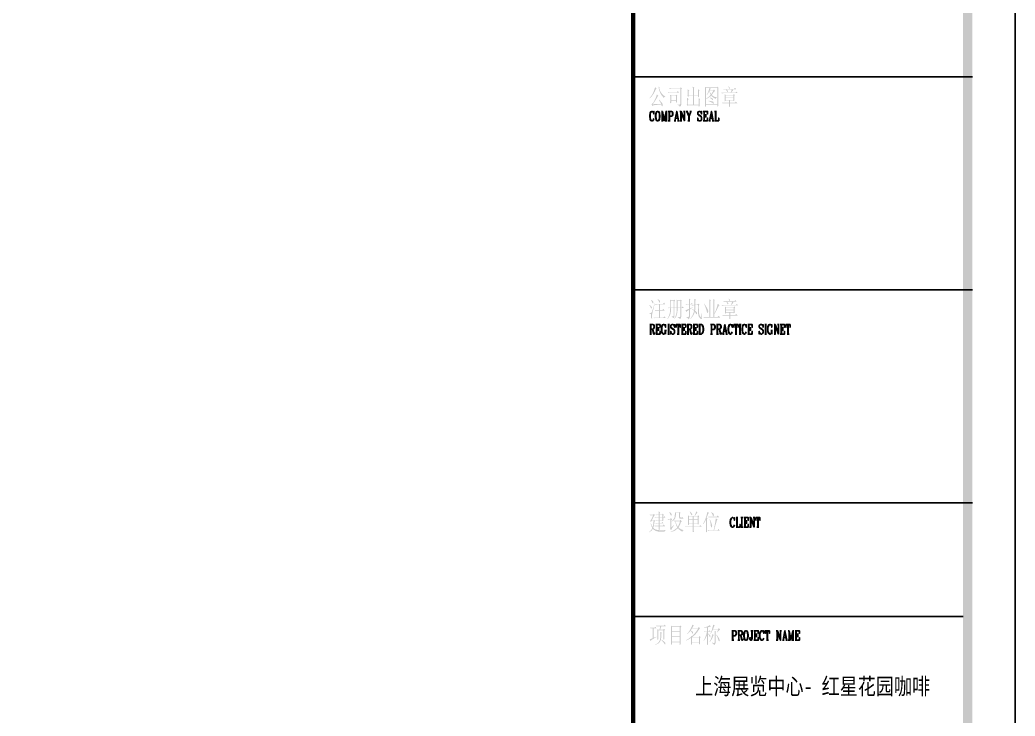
# Paper-space layout 'G2.00 图纸索引' of a CAD drawing. Header units: millimetres. Extents: x 0 to 841, y 0 to 594.
# Drawn here: x 630.7 to 841, y 150 to 297 of the extents above; entities that cross this region are included whole.
import ezdxf

# ---------------------------------------------------------------- set-up
doc = ezdxf.new("R2010")
doc.units = ezdxf.units.MM
for name, color, linetype in [('TB_A1$0$上海中建-图名', 7, 'Continuous'), ('TB_A1$0$上海中建-图框', 24, 'Continuous'), ('TB_A1$0$上海中建-图框填写字体', 2, 'Continuous'), ('TB_A1$0$上海中建-图框字体', 11, 'Continuous')]:
    doc.layers.add(name, color=color, linetype=linetype)
doc.styles.add('TB_A1$0$ZJY-宋体', font='SimSun.ttf', dxfattribs={"width": 0.8})

# ---------------------------------------------------------------- blocks, each defined once
blk = doc.blocks.new('TB_A1$0$上海中建A1图框F版')
at = {"layer": 'TB_A1$0$上海中建-图框字体'}
h = blk.add_hatch(color=256, dxfattribs=at)
h.paths.add_polyline_path([(76566, 28288), (76573, 28246), (76583, 28209), (76595, 28174), (76605, 28153), (76624, 28119), (76645, 28090), (76668, 28064), (76676, 28056), (76699, 28078), (76710, 28079), (76710, 28085), (76682, 28100), (76657, 28120), (76634, 28148), (76627, 28159), (76605, 28193), (76591, 28227), (76581, 28262), (76581, 28263), (76595, 28274)])
h.paths.add_polyline_path([(76494, 28279), (76485, 28248), (76473, 28211), (76461, 28179), (76447, 28149), (76429, 28118), (76407, 28087), (76383, 28056), (76380, 28050), (76383, 28045), (76406, 28067), (76428, 28091), (76448, 28119), (76468, 28150), (76487, 28183), (76503, 28220), (76512, 28241), (76528, 28252)])
h.paths.add_polyline_path([(76532, 28126), (76522, 28093), (76509, 28057), (76495, 28027), (76474, 27986), (76457, 27956), (76450, 27945), (76422, 27921), (76417, 27920), (76433, 27882), (76462, 27897), (76474, 27899), (76496, 27902), (76528, 27905), (76568, 27909), (76619, 27914), (76624, 27914), (76446, 27920), (76465, 27946), (76485, 27975), (76505, 28005), (76524, 28039), (76544, 28075), (76549, 28085), (76565, 28093)])
h.paths.add_polyline_path([(76579, 28016), (76575, 28009), (76595, 27975), (76613, 27942), (76621, 27924), (76446, 27920), (76624, 27914), (76635, 27882), (76653, 27877), (76654, 27880), (76657, 27912), (76650, 27930), (76635, 27952), (76613, 27979), (76583, 28011)])
h = blk.add_hatch(color=256, dxfattribs=at)
h.paths.add_polyline_path([(77037, 28278), (77026, 28262), (76790, 28262), (76802, 28246), (76831, 28252), (77029, 28252), (77062, 28253)])
h.paths.add_polyline_path([(77062, 28253), (77029, 28252), (77029, 27931), (77011, 27912), (76968, 27905), (77001, 27891), (77016, 27866), (77016, 27865), (77041, 27886), (77051, 27920), (77051, 27923), (77051, 28242)])
h.paths.add_polyline_path([(76975, 28197), (76953, 28171), (76763, 28171), (76775, 28157), (76805, 28163), (77003, 28163)])
h.paths.add_polyline_path([(76944, 28122), (76931, 28102), (76838, 28102), (76966, 28097)])
h.paths.add_polyline_path([(76812, 28118), (76813, 28085), (76813, 28041), (76813, 28027), (76813, 27979), (76812, 27945), (76812, 27941), (76834, 27954), (76834, 27990), (76934, 27990), (76834, 27998), (76834, 28093), (76934, 28093), (76966, 28097), (76838, 28102)])
h.paths.add_polyline_path([(76966, 28097), (76934, 28093), (76934, 27998), (76834, 27998), (76934, 27990), (76934, 27952), (76956, 27961), (76955, 28001), (76955, 28008), (76955, 28086)], flags=17)
h.paths.add_polyline_path([(76968, 27914), (76968, 27905), (77011, 27912), (76982, 27913)], flags=17)
h = blk.add_hatch(color=256, dxfattribs=at)
h.paths.add_polyline_path([(77291, 28289), (77292, 28249), (77292, 28223), (77292, 28101), (77314, 28101), (77314, 28252), (77325, 28268)])
h.paths.add_polyline_path([(77401, 28237), (77402, 28196), (77402, 28185), (77402, 28101), (77314, 28101), (77292, 28101), (77204, 28101), (77174, 28097), (77402, 28091), (77402, 28067), (77425, 28079), (77422, 28122), (77422, 28131), (77422, 28203), (77433, 28216)])
h.paths.add_polyline_path([(77182, 28233), (77184, 28193), (77184, 28185), (77184, 28108), (77174, 28097), (77204, 28101), (77204, 28200), (77218, 28211)], flags=17)
h.paths.add_polyline_path([(77174, 28097), (77195, 28076), (77207, 28091), (77292, 28091), (77314, 28091), (77402, 28091)], flags=17)
h.paths.add_polyline_path([(77314, 28091), (77292, 28091), (77292, 27909), (77314, 27909)])
h.paths.add_polyline_path([(77171, 28053), (77171, 28012), (77173, 27991), (77173, 27919), (77162, 27905), (77193, 27909), (77193, 28017), (77204, 28030)])
h.paths.add_polyline_path([(77414, 28049), (77416, 28008), (77416, 27991), (77416, 27909), (77314, 27909), (77292, 27909), (77193, 27909), (77162, 27905), (77416, 27899), (77416, 27868), (77439, 27877), (77438, 27917), (77438, 27945), (77438, 28013), (77449, 28024)])
h.paths.add_polyline_path([(77162, 27905), (77182, 27886), (77193, 27899), (77416, 27899)], flags=17)
h = blk.add_hatch(color=256, dxfattribs=at)
h.paths.add_polyline_path([(77815, 28290), (77802, 28274), (77569, 28274), (77835, 28268)], flags=17)
h.paths.add_polyline_path([(77546, 28290), (77547, 28249), (77547, 28220), (77547, 27939), (77547, 27899), (77546, 27862), (77568, 27873), (77568, 27905), (77807, 27905), (77568, 27914), (77568, 28027), (77568, 28034), (77568, 28264), (77642, 28264), (77645, 28264), (77807, 28264), (77835, 28268), (77569, 28274)])
h.paths.add_polyline_path([(77835, 28268), (77807, 28264), (77807, 27914), (77568, 27914), (77807, 27905), (77807, 27866), (77829, 27882), (77827, 27920), (77827, 27949), (77827, 28257)], flags=17)
h.paths.add_polyline_path([(77645, 28264), (77642, 28264), (77635, 28233), (77624, 28201), (77610, 28167), (77594, 28133), (77584, 28116), (77588, 28112), (77609, 28141), (77628, 28172), (77639, 28194), (77647, 28198), (77645, 28205), (77724, 28205), (77650, 28215), (77661, 28236), (77674, 28246)], flags=16)
h.paths.add_polyline_path([(77738, 28233), (77724, 28215), (77650, 28215), (77724, 28205), (77705, 28170), (77686, 28139), (77682, 28133), (77668, 28123), (77671, 28118), (77682, 28102), (77705, 28076), (77731, 28056), (77760, 28041), (77774, 28035), (77794, 28059), (77800, 28060), (77800, 28067), (77765, 28072), (77735, 28083), (77709, 28101), (77693, 28118), (77717, 28150), (77733, 28174), (77759, 28197), (77763, 28200)], flags=16)
h.paths.add_polyline_path([(77647, 28198), (77639, 28194), (77652, 28159), (77668, 28123), (77682, 28133), (77664, 28159)], flags=0)
h.paths.add_polyline_path([(77671, 28118), (77650, 28096), (77624, 28074), (77597, 28052), (77568, 28034), (77568, 28027), (77598, 28041), (77627, 28059), (77654, 28078), (77679, 28101), (77682, 28102)], flags=16)
h.paths.add_polyline_path([(77656, 28061), (77654, 28054), (77686, 28028), (77705, 28009), (77720, 28013), (77708, 28043), (77683, 28054)], flags=16)
h.paths.add_polyline_path([(77624, 27993), (77624, 27986), (77664, 27969), (77694, 27954), (77715, 27939), (77717, 27938), (77737, 27932), (77738, 27939), (77724, 27969), (77717, 27975), (77695, 27982), (77664, 27987)], flags=16)
h = blk.add_hatch(color=256, dxfattribs=at)
h.paths.add_polyline_path([(78043, 28299), (78040, 28293), (78052, 28267), (78056, 28244), (78066, 28244), (78071, 28273), (78047, 28296)])
h.paths.add_polyline_path([(78181, 28268), (78162, 28244), (78066, 28244), (78056, 28244), (77930, 28244), (77941, 28229), (77971, 28236), (78117, 28236), (78119, 28236), (78207, 28236)])
h.paths.add_polyline_path([(78119, 28236), (78117, 28236), (78092, 28163), (78099, 28163), (78126, 28197), (78145, 28212)])
h.paths.add_polyline_path([(77999, 28233), (77993, 28227), (78011, 28194), (78014, 28183), (78029, 28171), (78032, 28201), (78010, 28225)])
h.paths.add_polyline_path([(78214, 28186), (78195, 28163), (78099, 28163), (78092, 28163), (77893, 28163), (77904, 28148), (77934, 28153), (78240, 28153)])
h.paths.add_polyline_path([(78159, 28134), (78144, 28113), (77988, 28113), (78180, 28108)])
h.paths.add_polyline_path([(77966, 28131), (77966, 28096), (77967, 28054), (77986, 28060), (77986, 28105), (78147, 28105), (78180, 28108), (77988, 28113)])
h.paths.add_polyline_path([(78180, 28108), (78147, 28105), (78147, 28060), (77986, 28060), (77967, 28054), (78147, 28050), (78147, 28012), (77986, 28012), (77966, 28008), (78147, 28002), (78147, 27983), (78167, 27997), (78166, 28028), (78166, 28071), (78166, 28097)])
h.paths.add_polyline_path([(77967, 28054), (77966, 28008), (77986, 28012), (77986, 28050), (78147, 28050)], flags=17)
h.paths.add_polyline_path([(77966, 28008), (77966, 27980), (77986, 27990), (77986, 28002), (78056, 28002), (78075, 28002), (78147, 28002)])
h.paths.add_polyline_path([(78075, 28002), (78056, 28002), (78056, 27950), (78075, 27950)])
h.paths.add_polyline_path([(78202, 27975), (78182, 27950), (78075, 27950), (78056, 27950), (77905, 27950), (77918, 27935), (77948, 27941), (78056, 27941), (78075, 27941), (78229, 27941)])
h.paths.add_polyline_path([(78075, 27941), (78056, 27941), (78056, 27910), (78055, 27861), (78077, 27871), (78075, 27902)])
h = blk.add_hatch(color=256, dxfattribs=at)
h.paths.add_polyline_path([(76548, 23806), (76546, 23797), (76568, 23766), (76579, 23740), (76595, 23726), (76599, 23732), (76599, 23766), (76598, 23769), (76576, 23788)])
h.paths.add_polyline_path([(76410, 23789), (76407, 23784), (76428, 23748), (76437, 23725), (76454, 23712), (76458, 23744), (76443, 23766)])
h.paths.add_polyline_path([(76683, 23729), (76658, 23699), (76491, 23699), (76503, 23685), (76532, 23690), (76577, 23690), (76598, 23690), (76712, 23690)])
h.paths.add_polyline_path([(76482, 23716), (76465, 23653), (76450, 23604), (76437, 23566), (76429, 23541), (76423, 23527), (76423, 23526), (76408, 23509), (76374, 23504), (76404, 23489), (76406, 23487), (76408, 23456), (76406, 23439), (76406, 23401), (76415, 23393), (76433, 23398), (76430, 23435), (76430, 23445), (76433, 23486), (76436, 23502), (76439, 23515), (76444, 23540), (76454, 23575), (76465, 23620), (76480, 23677), (76489, 23714)])
h.paths.add_polyline_path([(76598, 23690), (76577, 23690), (76577, 23571), (76598, 23571)])
h.paths.add_polyline_path([(76375, 23681), (76373, 23675), (76395, 23640), (76406, 23615), (76421, 23597), (76428, 23627), (76418, 23648), (76388, 23673)])
h.paths.add_polyline_path([(76668, 23597), (76647, 23571), (76598, 23571), (76577, 23571), (76489, 23571), (76500, 23556), (76530, 23561), (76577, 23561), (76598, 23561), (76696, 23561)])
h.paths.add_polyline_path([(76598, 23561), (76577, 23561), (76577, 23415), (76598, 23415)])
h.paths.add_polyline_path([(76374, 23511), (76374, 23504), (76408, 23509), (76378, 23511)], flags=17)
h.paths.add_polyline_path([(76690, 23441), (76669, 23415), (76598, 23415), (76577, 23415), (76459, 23415), (76472, 23400), (76500, 23405), (76718, 23405)])
h = blk.add_hatch(color=256, dxfattribs=at)
h.paths.add_polyline_path([(77039, 23792), (77026, 23775), (76972, 23775), (77059, 23769)], flags=17)
h.paths.add_polyline_path([(76897, 23792), (76883, 23775), (76832, 23775), (76915, 23770)])
h.paths.add_polyline_path([(76950, 23792), (76952, 23748), (76952, 23729), (76952, 23625), (76971, 23625), (76971, 23766), (77027, 23766), (77059, 23769), (76972, 23775)])
h.paths.add_polyline_path([(76812, 23791), (76813, 23748), (76813, 23710), (76813, 23699), (76813, 23625), (76832, 23625), (76832, 23766), (76884, 23766), (76915, 23770), (76832, 23775)])
h.paths.add_polyline_path([(76915, 23770), (76884, 23766), (76884, 23625), (76904, 23625), (76904, 23759)], flags=17)
h.paths.add_polyline_path([(77059, 23769), (77027, 23766), (77027, 23625), (77046, 23625), (77046, 23758)], flags=17)
h.paths.add_polyline_path([(77077, 23648), (77059, 23625), (77046, 23625), (77027, 23625), (76971, 23625), (76952, 23625), (76904, 23625), (76884, 23625), (76832, 23625), (76813, 23625), (76761, 23625), (76773, 23609), (76787, 23615), (76813, 23615), (76832, 23615), (76884, 23615), (76971, 23615), (77027, 23615), (77046, 23615), (77103, 23615)])
h.paths.add_polyline_path([(77046, 23615), (77027, 23615), (77027, 23441), (77022, 23426), (76998, 23424), (76972, 23420), (77004, 23402), (77018, 23382), (77041, 23401), (77046, 23427)])
h.paths.add_polyline_path([(76971, 23615), (76884, 23615), (76952, 23615), (76952, 23577), (76949, 23537), (76945, 23500), (76935, 23464), (76921, 23428), (76904, 23395), (76897, 23387), (76900, 23382), (76923, 23409), (76942, 23439), (76954, 23475), (76956, 23482), (76964, 23518), (76968, 23556), (76971, 23597)])
h.paths.add_polyline_path([(76884, 23615), (76884, 23452), (76882, 23439), (76841, 23435), (76868, 23416), (76878, 23398), (76900, 23420), (76904, 23442), (76904, 23615), (76952, 23615)])
h.paths.add_polyline_path([(76832, 23615), (76813, 23615), (76812, 23571), (76808, 23533), (76802, 23497), (76791, 23463), (76777, 23428), (76757, 23393), (76755, 23389), (76758, 23383), (76783, 23416), (76801, 23448), (76814, 23479), (76816, 23483), (76824, 23515), (76830, 23553), (76832, 23597)])
h.paths.add_polyline_path([(76841, 23442), (76841, 23435), (76882, 23439), (76857, 23439)], flags=17)
h.paths.add_polyline_path([(76972, 23427), (76972, 23420), (76998, 23424)], flags=17)
h = blk.add_hatch(color=256, dxfattribs=at)
h.paths.add_polyline_path([(77208, 23815), (77208, 23780), (77210, 23740), (77210, 23701), (77230, 23701), (77230, 23784), (77244, 23795)])
h.paths.add_polyline_path([(77323, 23811), (77325, 23785), (77326, 23747), (77326, 23695), (77326, 23685), (77348, 23686), (77348, 23777), (77360, 23791)])
h.paths.add_polyline_path([(77270, 23722), (77253, 23701), (77230, 23701), (77210, 23701), (77137, 23701), (77148, 23686), (77166, 23692), (77210, 23692), (77230, 23692), (77291, 23692)])
h.paths.add_polyline_path([(77410, 23708), (77396, 23692), (77348, 23686), (77326, 23685), (77398, 23682), (77398, 23631), (77398, 23588), (77399, 23550), (77400, 23519), (77402, 23511), (77407, 23468), (77419, 23434), (77425, 23424), (77447, 23395), (77457, 23422), (77440, 23445), (77428, 23479), (77422, 23523), (77422, 23534), (77419, 23579), (77418, 23620), (77418, 23656), (77419, 23673), (77432, 23685)])
h.paths.add_polyline_path([(77230, 23692), (77210, 23692), (77210, 23597), (77230, 23604)])
h.paths.add_polyline_path([(77326, 23685), (77264, 23677), (77326, 23675), (77325, 23627), (77322, 23590), (77321, 23572), (77307, 23564), (77318, 23555), (77307, 23515), (77293, 23479), (77277, 23446), (77258, 23417), (77236, 23391), (77227, 23383), (77230, 23378), (77256, 23400), (77278, 23426), (77299, 23454), (77315, 23487), (77329, 23523), (77334, 23537), (77363, 23540), (77339, 23561), (77344, 23597), (77347, 23637), (77348, 23677), (77398, 23682)])
h.paths.add_polyline_path([(77264, 23677), (77282, 23660), (77292, 23671), (77326, 23675)], flags=17)
h.paths.add_polyline_path([(77285, 23630), (77230, 23604), (77210, 23597), (77167, 23579), (77210, 23575), (77210, 23442), (77199, 23422), (77184, 23404), (77193, 23378), (77193, 23374), (77218, 23397), (77229, 23428), (77230, 23441), (77230, 23586), (77286, 23623)])
h.paths.add_polyline_path([(77282, 23593), (77281, 23586), (77307, 23564), (77321, 23572), (77292, 23589)], flags=17)
h.paths.add_polyline_path([(77167, 23579), (77142, 23571), (77137, 23571), (77155, 23530), (77168, 23548), (77204, 23571), (77210, 23575)])
h.paths.add_polyline_path([(77363, 23540), (77334, 23537), (77354, 23508), (77360, 23493), (77378, 23483), (77380, 23518)], flags=17)
h.paths.add_polyline_path([(77478, 23502), (77457, 23422), (77447, 23395), (77467, 23382), (77484, 23386), (77483, 23390), (77476, 23426), (77477, 23446), (77483, 23487), (77484, 23500)])
h.paths.add_polyline_path([(77152, 23430), (77151, 23422), (77184, 23404), (77199, 23422), (77173, 23424)])
h = blk.add_hatch(color=256, dxfattribs=at)
h.paths.add_polyline_path([(77721, 23803), (77723, 23759), (77723, 23733), (77723, 23424), (77743, 23424), (77743, 23486), (77743, 23500), (77743, 23769), (77758, 23785)])
h.paths.add_polyline_path([(77639, 23802), (77640, 23760), (77640, 23734), (77640, 23424), (77661, 23424), (77661, 23769), (77675, 23781)])
h.paths.add_polyline_path([(77817, 23706), (77810, 23670), (77801, 23636), (77789, 23600), (77775, 23563), (77757, 23527), (77743, 23500), (77743, 23486), (77760, 23508), (77776, 23535), (77794, 23567), (77812, 23604), (77831, 23645), (77841, 23664), (77856, 23673)])
h.paths.add_polyline_path([(77537, 23706), (77532, 23701), (77551, 23653), (77566, 23612), (77577, 23578), (77585, 23549), (77587, 23540), (77598, 23505), (77607, 23511), (77617, 23546), (77616, 23561), (77609, 23579), (77595, 23607), (77576, 23642), (77550, 23686)])
h.paths.add_polyline_path([(77838, 23453), (77815, 23424), (77743, 23424), (77723, 23424), (77661, 23424), (77640, 23424), (77516, 23424), (77528, 23409), (77557, 23415), (77869, 23415)])
h = blk.add_hatch(color=256, dxfattribs=at)
h.paths.add_polyline_path([(78049, 23815), (78046, 23808), (78059, 23784), (78063, 23760), (78074, 23760), (78078, 23789), (78053, 23813)])
h.paths.add_polyline_path([(78188, 23785), (78169, 23760), (78074, 23760), (78063, 23760), (77937, 23760), (77949, 23745), (77978, 23751), (78125, 23751), (78127, 23751), (78215, 23751)])
h.paths.add_polyline_path([(78127, 23751), (78125, 23751), (78099, 23679), (78107, 23679), (78133, 23714), (78152, 23729)])
h.paths.add_polyline_path([(78005, 23749), (78001, 23744), (78019, 23711), (78022, 23699), (78037, 23688), (78040, 23718), (78018, 23740)])
h.paths.add_polyline_path([(78221, 23703), (78201, 23679), (78107, 23679), (78099, 23679), (77900, 23679), (77912, 23664), (77941, 23670), (78248, 23670)])
h.paths.add_polyline_path([(78166, 23651), (78151, 23630), (77994, 23630), (78186, 23625)])
h.paths.add_polyline_path([(77972, 23648), (77974, 23612), (77974, 23571), (77993, 23577), (77993, 23622), (78153, 23622), (78186, 23625), (77994, 23630)])
h.paths.add_polyline_path([(78186, 23625), (78153, 23622), (78153, 23577), (77993, 23577), (77974, 23571), (78153, 23567), (78153, 23529), (77993, 23529), (77974, 23524), (78153, 23519), (78153, 23500), (78175, 23513), (78174, 23545), (78174, 23588), (78173, 23614)])
h.paths.add_polyline_path([(77974, 23571), (77974, 23524), (77993, 23529), (77993, 23567), (78153, 23567)])
h.paths.add_polyline_path([(77974, 23524), (77972, 23497), (77993, 23505), (77993, 23519), (78063, 23519), (78082, 23519), (78153, 23519)])
h.paths.add_polyline_path([(78082, 23519), (78063, 23519), (78063, 23467), (78082, 23467)])
h.paths.add_polyline_path([(78208, 23491), (78189, 23467), (78082, 23467), (78063, 23467), (77913, 23467), (77924, 23452), (77955, 23457), (78063, 23457), (78082, 23457), (78236, 23457)])
h.paths.add_polyline_path([(78082, 23457), (78063, 23457), (78063, 23427), (78062, 23378), (78083, 23387), (78083, 23419)])
h = blk.add_hatch(color=256, dxfattribs=at)
h.paths.add_polyline_path([(76572, 19321), (76572, 19284), (76573, 19254), (76592, 19254), (76592, 19287), (76603, 19300)])
h.paths.add_polyline_path([(76657, 19272), (76646, 19254), (76592, 19254), (76573, 19254), (76503, 19254), (76514, 19239), (76532, 19244), (76573, 19244), (76592, 19244), (76648, 19244), (76680, 19245)])
h.paths.add_polyline_path([(76470, 19270), (76456, 19250), (76378, 19250), (76389, 19235), (76407, 19240), (76455, 19240), (76491, 19240)])
h.paths.add_polyline_path([(76680, 19245), (76648, 19244), (76648, 19197), (76668, 19197), (76668, 19233)])
h.paths.add_polyline_path([(76592, 19244), (76573, 19244), (76573, 19197), (76592, 19197)])
h.paths.add_polyline_path([(76491, 19240), (76455, 19240), (76440, 19206), (76423, 19171), (76407, 19137), (76404, 19130), (76386, 19122), (76421, 19125), (76439, 19160), (76455, 19193), (76472, 19226), (76474, 19232)])
h.paths.add_polyline_path([(76690, 19218), (76673, 19197), (76668, 19197), (76648, 19197), (76592, 19197), (76573, 19197), (76478, 19197), (76491, 19182), (76509, 19188), (76573, 19188), (76668, 19188), (76714, 19188)])
h.paths.add_polyline_path([(76668, 19188), (76573, 19188), (76648, 19188), (76648, 19140), (76592, 19140), (76573, 19140), (76499, 19140), (76648, 19130), (76648, 19112), (76669, 19125), (76668, 19159)])
h.paths.add_polyline_path([(76573, 19188), (76573, 19140), (76592, 19140), (76592, 19188), (76648, 19188)], flags=17)
h.paths.add_polyline_path([(76473, 19141), (76461, 19125), (76421, 19125), (76386, 19122), (76407, 19096), (76419, 19115), (76462, 19115), (76495, 19115)])
h.paths.add_polyline_path([(76499, 19140), (76511, 19125), (76529, 19130), (76573, 19130), (76592, 19130), (76648, 19130)], flags=17)
h.paths.add_polyline_path([(76592, 19130), (76573, 19130), (76573, 19077), (76592, 19077)])
h.paths.add_polyline_path([(76495, 19115), (76462, 19115), (76458, 19071), (76452, 19031), (76444, 18997), (76441, 18989), (76455, 18972), (76465, 19005), (76473, 19042), (76480, 19085), (76481, 19103)])
h.paths.add_polyline_path([(76650, 19099), (76635, 19077), (76592, 19077), (76573, 19077), (76499, 19077), (76511, 19062), (76529, 19067), (76573, 19067), (76592, 19067), (76672, 19067)])
h.paths.add_polyline_path([(76592, 19067), (76573, 19067), (76573, 19018), (76592, 19018)])
h.paths.add_polyline_path([(76406, 19067), (76400, 19064), (76411, 19026), (76425, 18990), (76436, 18968), (76417, 18935), (76395, 18908), (76371, 18885), (76375, 18879), (76407, 18905), (76432, 18930), (76445, 18952), (76477, 18953), (76455, 18972), (76441, 18989), (76425, 19020), (76410, 19058)])
h.paths.add_polyline_path([(76679, 19044), (76662, 19018), (76592, 19018), (76573, 19018), (76477, 19018), (76491, 19003), (76513, 19008), (76573, 19008), (76592, 19008), (76703, 19008)])
h.paths.add_polyline_path([(76592, 19008), (76573, 19008), (76572, 18970), (76572, 18930), (76595, 18941), (76592, 18982)])
h.paths.add_polyline_path([(76477, 18953), (76445, 18952), (76470, 18931), (76500, 18913), (76509, 18909), (76536, 18900), (76568, 18893), (76598, 18890), (76632, 18890), (76664, 18890), (76691, 18890), (76706, 18913), (76718, 18919), (76614, 18922), (76589, 18922), (76587, 18922), (76554, 18926), (76524, 18933), (76509, 18937)])
h.paths.add_polyline_path([(76718, 18926), (76679, 18923), (76644, 18922), (76614, 18922), (76718, 18919)], flags=17)
h = blk.add_hatch(color=256, dxfattribs=at)
h.paths.add_polyline_path([(77009, 19311), (76997, 19292), (76932, 19292), (77034, 19287)])
h.paths.add_polyline_path([(76798, 19307), (76794, 19302), (76813, 19266), (76820, 19245), (76834, 19228), (76846, 19245), (76838, 19276), (76814, 19298)])
h.paths.add_polyline_path([(76912, 19307), (76912, 19267), (76912, 19255), (76909, 19218), (76904, 19196), (76893, 19170), (76871, 19141), (76845, 19114), (76847, 19108), (76880, 19130), (76905, 19155), (76919, 19177), (76928, 19208), (76934, 19248), (76934, 19284), (77000, 19284), (77034, 19287), (76932, 19292)])
h.paths.add_polyline_path([(77034, 19287), (77000, 19284), (77000, 19193), (77012, 19166), (77024, 19165), (77049, 19165), (77085, 19167), (77089, 19171), (77039, 19188), (77022, 19206), (77022, 19276)])
h.paths.add_polyline_path([(77067, 19193), (77039, 19188), (77089, 19171), (77086, 19191)], flags=17)
h.paths.add_polyline_path([(76828, 19180), (76814, 19159), (76755, 19159), (76768, 19144), (76797, 19149), (76816, 19149), (76854, 19151)])
h.paths.add_polyline_path([(76854, 19151), (76816, 19149), (76816, 18977), (76812, 18951), (76831, 18924), (76849, 18956), (76860, 18974), (76838, 18977), (76838, 19136)])
h.paths.add_polyline_path([(77034, 19141), (77016, 19122), (76886, 19122), (77020, 19112), (77011, 19077), (76997, 19041), (76980, 19007), (76974, 18997), (76963, 18982), (76943, 18961), (76921, 18942), (76893, 18923), (76861, 18905), (76825, 18889), (76828, 18883), (76860, 18892), (76890, 18904), (76919, 18919), (76946, 18938), (76971, 18960), (76976, 18966), (76987, 18982), (77007, 19011), (77022, 19044), (77037, 19081), (77041, 19097), (77059, 19107)])
h.paths.add_polyline_path([(76886, 19122), (76898, 19107), (76919, 19112), (76928, 19112), (77020, 19112)], flags=17)
h.paths.add_polyline_path([(76928, 19112), (76919, 19112), (76927, 19073), (76938, 19036), (76952, 19001), (76963, 18982), (76974, 18997), (76959, 19020), (76945, 19053), (76931, 19097)], flags=17)
h.paths.add_polyline_path([(76894, 19040), (76838, 18977), (76860, 18974), (76878, 19004), (76898, 19034)], flags=17)
h.paths.add_polyline_path([(76987, 18982), (76976, 18966), (77000, 18940), (77026, 18918), (77055, 18900), (77067, 18894), (77085, 18916), (77097, 18920), (77097, 18926), (77066, 18933), (77035, 18945), (77008, 18963)])
h = blk.add_hatch(color=256, dxfattribs=at)
h.paths.add_polyline_path([(77363, 19321), (77352, 19285), (77348, 19272), (77332, 19236), (77325, 19222), (77334, 19222), (77356, 19254), (77367, 19269), (77392, 19292)])
h.paths.add_polyline_path([(77227, 19317), (77225, 19311), (77244, 19277), (77253, 19254), (77270, 19235), (77280, 19258), (77264, 19287), (77238, 19309)])
h.paths.add_polyline_path([(77407, 19239), (77393, 19222), (77334, 19222), (77325, 19222), (77212, 19222), (77426, 19214)], flags=17)
h.paths.add_polyline_path([(77189, 19239), (77189, 19199), (77190, 19159), (77190, 19134), (77190, 19095), (77189, 19055), (77189, 19030), (77211, 19041), (77211, 19066), (77291, 19066), (77312, 19066), (77396, 19066), (77211, 19075), (77211, 19140), (77291, 19140), (77312, 19140), (77396, 19140), (77312, 19149), (77211, 19149), (77211, 19213), (77291, 19213), (77426, 19214), (77212, 19222)])
h.paths.add_polyline_path([(77426, 19214), (77291, 19213), (77396, 19213), (77396, 19149), (77312, 19149), (77396, 19140), (77396, 19075), (77312, 19075), (77291, 19075), (77211, 19075), (77396, 19066), (77396, 19044), (77418, 19052), (77417, 19078), (77417, 19114), (77417, 19159), (77417, 19203)], flags=17)
h.paths.add_polyline_path([(77291, 19213), (77291, 19149), (77211, 19149), (77312, 19149), (77312, 19213), (77396, 19213)], flags=16)
h.paths.add_polyline_path([(77312, 19140), (77291, 19140), (77291, 19075), (77312, 19075)], flags=16)
h.paths.add_polyline_path([(77312, 19066), (77291, 19066), (77291, 19005), (77312, 19005)])
h.paths.add_polyline_path([(77452, 19031), (77430, 19005), (77312, 19005), (77291, 19005), (77133, 19005), (77145, 18992), (77159, 18997), (77291, 18997), (77312, 18997), (77480, 18997)])
h.paths.add_polyline_path([(77312, 18997), (77291, 18997), (77291, 18960), (77291, 18920), (77289, 18882), (77314, 18890), (77312, 18919), (77312, 18961)])
h = blk.add_hatch(color=256, dxfattribs=at)
h.paths.add_polyline_path([(77599, 19311), (77591, 19273), (77581, 19235), (77570, 19197), (77564, 19177), (77550, 19140), (77533, 19106), (77517, 19073), (77509, 19056), (77513, 19051), (77531, 19077), (77550, 19108), (77569, 19145), (77572, 19154), (77592, 19159), (77603, 19170), (77584, 19182), (77596, 19218), (77607, 19248), (77627, 19285), (77632, 19291)])
h.paths.add_polyline_path([(77684, 19307), (77680, 19302), (77698, 19270), (77702, 19263), (77716, 19226), (77717, 19226), (77728, 19218), (77739, 19243), (77727, 19272), (77703, 19293)])
h.paths.add_polyline_path([(77816, 19235), (77794, 19206), (77617, 19206), (77629, 19191), (77658, 19196), (77848, 19196)])
h.paths.add_polyline_path([(77775, 19171), (77772, 19144), (77767, 19101), (77761, 19071), (77754, 19033), (77746, 18994), (77738, 18956), (77730, 18920), (77741, 18920), (77753, 18967), (77764, 19008), (77775, 19044), (77783, 19074), (77786, 19082), (77799, 19127), (77812, 19154)])
h.paths.add_polyline_path([(77592, 19159), (77572, 19154), (77572, 19093), (77572, 19040), (77572, 18993), (77572, 18953), (77572, 18920), (77572, 18896), (77570, 18878), (77594, 18887), (77592, 18904), (77592, 18929), (77592, 18960), (77592, 19001), (77592, 19049), (77592, 19107)])
h.paths.add_polyline_path([(77653, 19151), (77646, 19148), (77657, 19104), (77665, 19067), (77668, 19049), (77673, 19005), (77676, 18988), (77692, 18983), (77701, 19015), (77695, 19040), (77687, 19067), (77673, 19103), (77655, 19145)])
h.paths.add_polyline_path([(77834, 18948), (77813, 18920), (77741, 18920), (77730, 18920), (77601, 18920), (77613, 18905), (77642, 18911), (77861, 18911)])
h = blk.add_hatch(color=256, dxfattribs=at)
h.paths.add_polyline_path([(76695, 16927), (76676, 16904), (76512, 16904), (76524, 16890), (76553, 16896), (76600, 16896), (76626, 16896), (76721, 16896)])
h.paths.add_polyline_path([(76626, 16896), (76600, 16896), (76597, 16866), (76591, 16821), (76600, 16821), (76615, 16864), (76624, 16892)])
h.paths.add_polyline_path([(76499, 16883), (76481, 16862), (76384, 16862), (76396, 16847), (76426, 16853), (76443, 16853), (76463, 16853), (76523, 16853)])
h.paths.add_polyline_path([(76463, 16853), (76443, 16853), (76443, 16642), (76404, 16626), (76382, 16618), (76379, 16618), (76397, 16583), (76416, 16604), (76427, 16611), (76450, 16625), (76484, 16644), (76463, 16650)])
h.paths.add_polyline_path([(76680, 16839), (76667, 16821), (76600, 16821), (76591, 16821), (76562, 16821), (76704, 16815)])
h.paths.add_polyline_path([(76540, 16836), (76541, 16801), (76541, 16763), (76541, 16724), (76541, 16716), (76541, 16676), (76541, 16638), (76540, 16605), (76540, 16604), (76561, 16620), (76561, 16811), (76671, 16811), (76704, 16815), (76562, 16821)])
h.paths.add_polyline_path([(76704, 16815), (76671, 16811), (76671, 16610), (76692, 16625), (76691, 16664), (76691, 16691), (76691, 16804)], flags=17)
h.paths.add_polyline_path([(76606, 16778), (76606, 16739), (76606, 16702), (76605, 16666), (76604, 16659), (76599, 16618), (76588, 16586), (76580, 16572), (76565, 16552), (76541, 16532), (76512, 16512), (76494, 16503), (76499, 16498), (76531, 16513), (76558, 16529), (76579, 16544), (76600, 16569), (76615, 16601), (76616, 16606), (76621, 16630), (76624, 16664), (76626, 16706), (76626, 16741), (76640, 16754)])
h.paths.add_polyline_path([(76517, 16672), (76463, 16650), (76484, 16644), (76520, 16665)])
h.paths.add_polyline_path([(76627, 16612), (76624, 16607), (76650, 16578), (76669, 16556), (76670, 16555), (76689, 16526), (76697, 16514), (76712, 16511), (76713, 16514), (76708, 16547), (76704, 16553), (76690, 16567), (76664, 16587), (76628, 16612)])
h = blk.add_hatch(color=256, dxfattribs=at)
h.paths.add_polyline_path([(77026, 16912), (77011, 16890), (76855, 16890), (77053, 16883)])
h.paths.add_polyline_path([(76831, 16910), (76832, 16880), (76832, 16846), (76833, 16809), (76833, 16770), (76833, 16728), (76833, 16699), (76833, 16651), (76833, 16608), (76832, 16571), (76832, 16537), (76832, 16508), (76831, 16501), (76855, 16517), (76855, 16557), (77014, 16557), (77038, 16563), (76855, 16566), (76855, 16670), (77014, 16670), (77037, 16671), (76855, 16680), (76855, 16775), (77014, 16775), (76855, 16784), (76855, 16881), (77014, 16881), (77053, 16883), (76855, 16890)])
h.paths.add_polyline_path([(77053, 16883), (77014, 16881), (77014, 16784), (76855, 16784), (77014, 16775), (77014, 16680), (76855, 16680), (77037, 16671), (77037, 16719), (77037, 16775), (77037, 16836), (77037, 16870)], flags=17)
h.paths.add_polyline_path([(77037, 16671), (77014, 16670), (77014, 16566), (76855, 16566), (77038, 16563), (77037, 16593), (77037, 16628)], flags=17)
h.paths.add_polyline_path([(77038, 16563), (77014, 16557), (77014, 16499), (77038, 16514), (77038, 16524), (77038, 16540)])
h = blk.add_hatch(color=256, dxfattribs=at)
h.paths.add_polyline_path([(77283, 16931), (77271, 16897), (77257, 16864), (77241, 16832), (77233, 16819), (77213, 16787), (77194, 16759), (77174, 16736), (77171, 16733), (77176, 16728), (77198, 16746), (77219, 16769), (77240, 16796), (77261, 16825), (77275, 16849), (77404, 16849), (77280, 16858), (77298, 16889), (77300, 16894), (77316, 16901)])
h.paths.add_polyline_path([(77418, 16879), (77404, 16858), (77280, 16858), (77404, 16849), (77388, 16819), (77369, 16791), (77348, 16763), (77342, 16756), (77318, 16728), (77296, 16705), (77273, 16684), (77271, 16682), (77254, 16670), (77230, 16651), (77254, 16648), (77254, 16589), (77254, 16562), (77253, 16518), (77253, 16503), (77275, 16514), (77275, 16538), (77424, 16538), (77275, 16549), (77275, 16661), (77424, 16661), (77457, 16665), (77286, 16670), (77310, 16691), (77334, 16712), (77358, 16736), (77360, 16739), (77380, 16763), (77399, 16790), (77420, 16820), (77430, 16836), (77446, 16845)])
h.paths.add_polyline_path([(77248, 16806), (77244, 16801), (77268, 16769), (77278, 16745), (77293, 16737), (77299, 16765), (77287, 16782), (77254, 16803)], flags=17)
h.paths.add_polyline_path([(77254, 16689), (77254, 16670), (77271, 16682)], flags=17)
h.paths.add_polyline_path([(77433, 16689), (77421, 16670), (77286, 16670), (77457, 16665)], flags=17)
h.paths.add_polyline_path([(77457, 16665), (77424, 16661), (77424, 16549), (77275, 16549), (77424, 16538), (77424, 16509), (77446, 16523), (77445, 16562), (77445, 16583), (77445, 16653)], flags=17)
h.paths.add_polyline_path([(77230, 16651), (77204, 16633), (77177, 16617), (77149, 16602), (77144, 16600), (77146, 16592), (77175, 16604), (77202, 16616), (77229, 16632), (77254, 16648)])
h = blk.add_hatch(color=256, dxfattribs=at)
h.paths.add_polyline_path([(77723, 16932), (77716, 16900), (77706, 16864), (77700, 16841), (77690, 16806), (77678, 16774), (77662, 16741), (77659, 16735), (77662, 16730), (77680, 16754), (77696, 16784), (77713, 16818), (77717, 16826), (77827, 16826), (77720, 16836), (77738, 16883), (77751, 16906), (77754, 16910)])
h.paths.add_polyline_path([(77652, 16919), (77627, 16903), (77597, 16889), (77595, 16888), (77566, 16878), (77537, 16870), (77593, 16870), (77593, 16788), (77613, 16788), (77613, 16873), (77649, 16883), (77671, 16886)])
h.paths.add_polyline_path([(77537, 16870), (77526, 16868), (77526, 16860), (77557, 16864), (77587, 16868), (77593, 16870)])
h.paths.add_polyline_path([(77842, 16856), (77826, 16836), (77720, 16836), (77827, 16826), (77806, 16765), (77811, 16762), (77832, 16794), (77844, 16808), (77868, 16821)])
h.paths.add_polyline_path([(77644, 16809), (77626, 16788), (77613, 16788), (77593, 16788), (77522, 16788), (77534, 16773), (77547, 16778), (77590, 16778), (77613, 16778), (77670, 16778)])
h.paths.add_polyline_path([(77750, 16801), (77750, 16784), (77751, 16760), (77751, 16728), (77751, 16689), (77751, 16642), (77751, 16589), (77751, 16555), (77748, 16542), (77722, 16525), (77724, 16523), (77741, 16499), (77765, 16519), (77771, 16545), (77771, 16767), (77783, 16780)])
h.paths.add_polyline_path([(77613, 16778), (77590, 16778), (77583, 16744), (77572, 16708), (77561, 16680), (77546, 16644), (77531, 16612), (77519, 16592), (77522, 16587), (77542, 16611), (77560, 16639), (77577, 16671), (77590, 16705), (77593, 16713), (77613, 16733), (77613, 16743)])
h.paths.add_polyline_path([(77613, 16743), (77613, 16733), (77632, 16706), (77644, 16678), (77659, 16659), (77664, 16667), (77663, 16699), (77656, 16707), (77633, 16728)])
h.paths.add_polyline_path([(77613, 16733), (77593, 16713), (77593, 16661), (77593, 16615), (77593, 16575), (77592, 16542), (77592, 16514), (77592, 16499), (77614, 16511), (77614, 16531), (77613, 16559), (77613, 16594), (77613, 16634), (77613, 16682)])
h.paths.add_polyline_path([(77706, 16731), (77700, 16701), (77688, 16662), (77686, 16655), (77674, 16622), (77658, 16590), (77643, 16562), (77646, 16557), (77664, 16579), (77682, 16606), (77698, 16636), (77714, 16672), (77724, 16699), (77736, 16709)])
h.paths.add_polyline_path([(77788, 16722), (77785, 16716), (77803, 16682), (77816, 16651), (77820, 16642), (77832, 16606), (77838, 16587), (77851, 16572), (77860, 16594), (77852, 16626), (77848, 16635), (77836, 16656), (77817, 16685), (77790, 16719)])
h.paths.add_polyline_path([(77696, 16549), (77694, 16542), (77722, 16525), (77748, 16542), (77730, 16542)])
at = {"layer": 'TB_A1$0$上海中建-图框'}
for p, q in [((84100, 59400), (84100, 0)), ((76000, 1100), (76000, 58300)), ((76060, 1100), (76060, 58300)), ((83200, 28500), (76030, 28500)), ((83200, 24000), (76030, 24000)), ((83200, 19500), (76030, 19500)), ((76000, 17100), (83000, 17100))]:
    blk.add_line(p, q, dxfattribs=at)
blk.add_lwpolyline([(2600, 58300), (76000, 58300), (76000, 1100), (2600, 1100)], close=True, dxfattribs=at)
at = {"layer": 'TB_A1$0$上海中建-图框', "const_width": 60}
blk.add_lwpolyline([(76030, 1100), (76030, 58300)], dxfattribs=at)
at = {"layer": 'TB_A1$0$上海中建-图框'}
blk.add_trace([(83000, 900), (83200, 900), (83000, 58300), (83200, 58500)], dxfattribs=at)
at = {"layer": 'TB_A1$0$上海中建-图框字体'}
for points in [[(76462, 27740), (76469, 27711), (76469, 27769), (76462, 27740), (76451, 27759), (76433, 27769), (76422, 27769), (76404, 27759), (76393, 27740), (76388, 27721), (76382, 27692), (76382, 27646), (76388, 27617), (76393, 27598), (76404, 27578), (76422, 27569), (76433, 27569), (76451, 27578), (76462, 27598), (76469, 27617)], [(76422, 27769), (76411, 27759), (76399, 27740), (76393, 27721), (76388, 27692), (76388, 27646), (76393, 27617), (76399, 27598), (76411, 27578), (76422, 27569)], [(76543, 27769), (76526, 27759), (76514, 27740), (76509, 27721), (76503, 27683), (76503, 27655), (76509, 27617), (76514, 27598), (76526, 27578), (76543, 27569), (76555, 27569), (76572, 27578), (76584, 27598), (76589, 27617), (76595, 27655), (76595, 27683), (76589, 27721), (76584, 27740), (76572, 27759), (76555, 27769), (76543, 27769), (76532, 27759), (76520, 27740), (76514, 27721), (76509, 27683), (76509, 27655), (76514, 27617), (76520, 27598), (76532, 27578), (76543, 27569)], [(76555, 27569), (76566, 27578), (76577, 27598), (76584, 27617), (76589, 27655), (76589, 27683), (76584, 27721), (76577, 27740), (76566, 27759), (76555, 27769)], [(76629, 27769), (76653, 27769)], [(76647, 27569), (76647, 27769)], [(76647, 27769), (76687, 27569), (76727, 27769), (76727, 27569)], [(76653, 27769), (76687, 27598)], [(76727, 27769), (76750, 27769)], [(76734, 27569), (76734, 27769)], [(76773, 27769), (76842, 27769), (76860, 27759), (76865, 27750), (76871, 27731), (76871, 27702), (76865, 27683), (76860, 27673), (76842, 27665), (76797, 27665)], [(76791, 27569), (76791, 27769)], [(76797, 27769), (76797, 27569)], [(76842, 27769), (76854, 27759), (76860, 27750), (76865, 27731), (76865, 27702), (76860, 27683), (76854, 27673), (76842, 27665)], [(76912, 27569), (76952, 27769), (76991, 27569)], [(77020, 27769), (77044, 27769)], [(77038, 27569), (77038, 27769)], [(77044, 27569), (77044, 27769), (77114, 27588)], [(77044, 27750), (77114, 27569), (77114, 27769)], [(77096, 27769), (77130, 27769)], [(77153, 27769), (77188, 27769)], [(77164, 27769), (77205, 27665), (77205, 27569)], [(77171, 27769), (77211, 27665), (77211, 27569)], [(77251, 27769), (77211, 27665)], [(77229, 27769), (77263, 27769)], [(77470, 27740), (77476, 27769), (77476, 27711), (77470, 27740), (77458, 27759), (77441, 27769), (77424, 27769), (77407, 27759), (77395, 27740), (77395, 27721), (77400, 27702), (77407, 27692), (77418, 27683), (77452, 27665), (77465, 27655), (77476, 27636)], [(77510, 27769), (77602, 27769), (77602, 27711), (77596, 27769)], [(77528, 27569), (77528, 27769)], [(77533, 27769), (77533, 27569)], [(77643, 27569), (77683, 27769), (77723, 27569)], [(77751, 27769), (77793, 27769)], [(77769, 27569), (77769, 27769)], [(77775, 27769), (77775, 27569)], [(76629, 27569), (76664, 27569)], [(76710, 27569), (76750, 27569)], [(76773, 27569), (76813, 27569)], [(76900, 27569), (76935, 27569)], [(76923, 27626), (76975, 27626)], [(76952, 27740), (76986, 27569)], [(76969, 27569), (77004, 27569)], [(77020, 27569), (77056, 27569)], [(77188, 27569), (77229, 27569)], [(77395, 27721), (77407, 27702), (77418, 27692), (77452, 27673), (77465, 27665), (77470, 27655), (77476, 27636), (77476, 27598), (77465, 27578), (77447, 27569), (77429, 27569), (77413, 27578), (77400, 27598), (77395, 27626), (77395, 27569), (77400, 27598)], [(77510, 27569), (77602, 27569), (77602, 27626), (77596, 27569)], [(77533, 27673), (77568, 27673)], [(77568, 27711), (77568, 27636)], [(77631, 27569), (77665, 27569)], [(77654, 27626), (77706, 27626)], [(77683, 27740), (77717, 27569)], [(77701, 27569), (77735, 27569)], [(77751, 27569), (77838, 27569), (77838, 27626), (77832, 27569)], [(76381, 23267), (76450, 23267), (76467, 23257), (76473, 23247), (76478, 23228), (76478, 23210), (76473, 23191), (76467, 23181), (76450, 23172), (76404, 23172)], [(76399, 23066), (76399, 23267)], [(76404, 23267), (76404, 23066)], [(76433, 23172), (76444, 23162), (76450, 23153), (76467, 23085), (76473, 23076), (76478, 23076), (76485, 23085)], [(76444, 23162), (76450, 23143), (76462, 23076), (76467, 23066), (76478, 23066), (76485, 23085), (76485, 23095)], [(76450, 23267), (76462, 23257), (76467, 23247), (76473, 23228), (76473, 23210), (76467, 23191), (76462, 23181), (76450, 23172)], [(76507, 23267), (76600, 23267), (76600, 23210), (76594, 23267)], [(76525, 23066), (76525, 23267)], [(76530, 23267), (76530, 23066)], [(76530, 23172), (76565, 23172)], [(76565, 23210), (76565, 23133)], [(76709, 23238), (76716, 23210), (76716, 23267), (76709, 23238), (76698, 23257), (76680, 23267), (76669, 23267), (76651, 23257), (76640, 23238), (76635, 23218), (76629, 23191), (76629, 23143), (76635, 23114), (76640, 23095), (76651, 23076), (76669, 23066), (76680, 23066), (76698, 23076), (76709, 23095)], [(76669, 23267), (76658, 23257), (76646, 23238), (76640, 23218), (76635, 23191), (76635, 23143), (76640, 23114), (76646, 23095), (76658, 23076), (76669, 23066)], [(76692, 23143), (76732, 23143)], [(76709, 23143), (76709, 23066)], [(76716, 23143), (76716, 23066)], [(76761, 23267), (76801, 23267)], [(76779, 23066), (76779, 23267)], [(76784, 23267), (76784, 23066)], [(76900, 23238), (76905, 23267), (76905, 23210), (76900, 23238), (76887, 23257), (76871, 23267), (76853, 23267), (76836, 23257), (76824, 23238), (76824, 23218), (76830, 23201), (76836, 23191), (76847, 23181), (76882, 23162), (76894, 23153), (76905, 23133)], [(76824, 23218), (76836, 23201), (76847, 23191), (76882, 23172), (76894, 23162), (76900, 23153), (76905, 23133), (76905, 23095), (76894, 23076), (76876, 23066), (76858, 23066), (76842, 23076), (76830, 23095), (76824, 23124), (76824, 23066), (76830, 23095)], [(76945, 23267), (76939, 23210), (76939, 23267), (77026, 23267), (77026, 23210), (77020, 23267)], [(76980, 23066), (76980, 23267)], [(76986, 23267), (76986, 23066)], [(77049, 23267), (77141, 23267), (77141, 23210), (77135, 23267)], [(77066, 23066), (77066, 23267)], [(77072, 23267), (77072, 23066)], [(77072, 23172), (77107, 23172)], [(77107, 23210), (77107, 23133)], [(77170, 23267), (77238, 23267), (77256, 23257), (77262, 23247), (77267, 23228), (77267, 23210), (77262, 23191), (77256, 23181), (77238, 23172), (77193, 23172)], [(77188, 23066), (77188, 23267)], [(77193, 23267), (77193, 23066)], [(77222, 23172), (77233, 23162), (77238, 23153), (77256, 23085), (77262, 23076), (77267, 23076), (77274, 23085)], [(77233, 23162), (77238, 23143), (77251, 23076), (77256, 23066), (77267, 23066), (77274, 23085), (77274, 23095)], [(77238, 23267), (77251, 23257), (77256, 23247), (77262, 23228), (77262, 23210), (77256, 23191), (77251, 23181), (77238, 23172)], [(77296, 23267), (77388, 23267), (77388, 23210), (77382, 23267)], [(77314, 23066), (77314, 23267)], [(77319, 23267), (77319, 23066)], [(77319, 23172), (77354, 23172)], [(77354, 23210), (77354, 23133)], [(77417, 23267), (77474, 23267), (77492, 23257), (77503, 23238), (77510, 23218), (77516, 23191), (77516, 23143), (77510, 23114), (77503, 23095), (77492, 23076), (77474, 23066), (77417, 23066)], [(77435, 23066), (77435, 23267)], [(77440, 23267), (77440, 23066)], [(77474, 23267), (77487, 23257), (77498, 23238), (77503, 23218), (77510, 23191), (77510, 23143), (77503, 23114), (77498, 23095), (77487, 23076), (77474, 23066)], [(77665, 23267), (77734, 23267), (77751, 23257), (77757, 23247), (77762, 23228), (77762, 23201), (77757, 23181), (77751, 23172), (77734, 23162), (77688, 23162)], [(77683, 23066), (77683, 23267)], [(77688, 23267), (77688, 23066)], [(77734, 23267), (77746, 23257), (77751, 23247), (77757, 23228), (77757, 23201), (77751, 23181), (77746, 23172), (77734, 23162)], [(77791, 23267), (77861, 23267), (77878, 23257), (77883, 23247), (77890, 23228), (77890, 23210), (77883, 23191), (77878, 23181), (77861, 23172), (77815, 23172)], [(77809, 23066), (77809, 23267)], [(77815, 23267), (77815, 23066)], [(77843, 23172), (77854, 23162), (77861, 23153), (77878, 23085), (77883, 23076), (77890, 23076), (77896, 23085)], [(77854, 23162), (77861, 23143), (77872, 23076), (77878, 23066), (77890, 23066), (77896, 23085), (77896, 23095)], [(77861, 23267), (77872, 23257), (77878, 23247), (77883, 23228), (77883, 23210), (77878, 23191), (77872, 23181), (77861, 23172)], [(77930, 23066), (77970, 23267), (78011, 23066)], [(77970, 23238), (78005, 23066)], [(78119, 23238), (78126, 23210), (78126, 23267), (78119, 23238), (78108, 23257), (78090, 23267), (78079, 23267), (78062, 23257), (78051, 23238), (78045, 23218), (78040, 23191), (78040, 23143), (78045, 23114), (78051, 23095), (78062, 23076), (78079, 23066), (78090, 23066), (78108, 23076), (78119, 23095), (78126, 23114)], [(78079, 23267), (78068, 23257), (78056, 23238), (78051, 23218), (78045, 23191), (78045, 23143), (78051, 23114), (78056, 23095), (78068, 23076), (78079, 23066)], [(78166, 23267), (78160, 23210), (78160, 23267), (78247, 23267), (78247, 23210), (78241, 23267)], [(78200, 23066), (78200, 23267)], [(78206, 23267), (78206, 23066)], [(78270, 23267), (78310, 23267)], [(78287, 23066), (78287, 23267)], [(78292, 23267), (78292, 23066)], [(78413, 23238), (78420, 23210), (78420, 23267), (78413, 23238), (78402, 23257), (78384, 23267), (78373, 23267), (78356, 23257), (78344, 23238), (78339, 23218), (78333, 23191), (78333, 23143), (78339, 23114), (78344, 23095), (78356, 23076), (78373, 23066), (78384, 23066), (78402, 23076), (78413, 23095), (78420, 23114)], [(78373, 23267), (78362, 23257), (78350, 23238), (78344, 23218), (78339, 23191), (78339, 23143), (78344, 23114), (78350, 23095), (78362, 23076), (78373, 23066)], [(78454, 23267), (78546, 23267), (78546, 23210), (78540, 23267)], [(78470, 23066), (78470, 23267)], [(78477, 23267), (78477, 23066)], [(78477, 23172), (78512, 23172)], [(78512, 23210), (78512, 23133)], [(78771, 23238), (78776, 23267), (78776, 23210), (78771, 23238), (78758, 23257), (78742, 23267), (78724, 23267), (78706, 23257), (78695, 23238), (78695, 23218), (78701, 23201), (78706, 23191), (78719, 23181), (78753, 23162), (78764, 23153), (78776, 23133)], [(78695, 23218), (78706, 23201), (78719, 23191), (78753, 23172), (78764, 23162), (78771, 23153), (78776, 23133), (78776, 23095), (78764, 23076), (78747, 23066), (78730, 23066), (78713, 23076), (78701, 23095), (78695, 23124), (78695, 23066), (78701, 23095)], [(78811, 23267), (78850, 23267)], [(78828, 23066), (78828, 23267)], [(78834, 23267), (78834, 23066)], [(78955, 23238), (78960, 23210), (78960, 23267), (78955, 23238), (78944, 23257), (78926, 23267), (78915, 23267), (78897, 23257), (78886, 23238), (78879, 23218), (78874, 23191), (78874, 23143), (78879, 23114), (78886, 23095), (78897, 23076), (78915, 23066), (78926, 23066), (78944, 23076), (78955, 23095)], [(78915, 23267), (78903, 23257), (78892, 23238), (78886, 23218), (78879, 23191), (78879, 23143), (78886, 23114), (78892, 23095), (78903, 23076), (78915, 23066)], [(78937, 23143), (78978, 23143)], [(78955, 23143), (78955, 23066)], [(78960, 23143), (78960, 23066)], [(79007, 23267), (79029, 23267)], [(79023, 23066), (79023, 23267)], [(79029, 23066), (79029, 23267), (79099, 23085)], [(79029, 23247), (79099, 23066), (79099, 23267)], [(79081, 23267), (79115, 23267)], [(79138, 23267), (79230, 23267), (79230, 23210), (79225, 23267)], [(79156, 23066), (79156, 23267)], [(79162, 23267), (79162, 23066)], [(79162, 23172), (79196, 23172)], [(79196, 23210), (79196, 23133)], [(79266, 23267), (79259, 23210), (79259, 23267), (79346, 23267), (79346, 23210), (79340, 23267)], [(79300, 23066), (79300, 23267)], [(79306, 23267), (79306, 23066)], [(76381, 23066), (76421, 23066)], [(76507, 23066), (76600, 23066), (76600, 23124), (76594, 23066)], [(76761, 23066), (76801, 23066)], [(76963, 23066), (77002, 23066)], [(77049, 23066), (77141, 23066), (77141, 23124), (77135, 23066)], [(77170, 23066), (77210, 23066)], [(77296, 23066), (77388, 23066), (77388, 23124), (77382, 23066)], [(77665, 23066), (77705, 23066)], [(77791, 23066), (77832, 23066)], [(77919, 23066), (77953, 23066)], [(77941, 23124), (77993, 23124)], [(77987, 23066), (78022, 23066)], [(78184, 23066), (78223, 23066)], [(78270, 23066), (78310, 23066)], [(78454, 23066), (78546, 23066), (78546, 23124), (78540, 23066)], [(78811, 23066), (78850, 23066)], [(79007, 23066), (79041, 23066)], [(79138, 23066), (79230, 23066), (79230, 23124), (79225, 23066)], [(79283, 23066), (79324, 23066)], [(78164, 19160), (78170, 19132), (78170, 19189), (78164, 19160), (78152, 19180), (78136, 19189), (78123, 19189), (78107, 19180), (78094, 19160), (78089, 19141), (78083, 19112), (78083, 19064), (78089, 19036), (78094, 19016), (78107, 18997), (78123, 18988), (78136, 18988), (78152, 18997), (78164, 19016), (78170, 19036)], [(78123, 19189), (78112, 19180), (78101, 19160), (78094, 19141), (78089, 19112), (78089, 19064), (78094, 19036), (78101, 19016), (78112, 18997), (78123, 18988)], [(78204, 19189), (78245, 19189)], [(78222, 18988), (78222, 19189)], [(78228, 19189), (78228, 18988)], [(78308, 19189), (78348, 19189)], [(78325, 18988), (78325, 19189)], [(78330, 19189), (78330, 18988)], [(78372, 19189), (78463, 19189), (78463, 19132), (78458, 19189)], [(78388, 18988), (78388, 19189)], [(78395, 19189), (78395, 18988)], [(78492, 19189), (78516, 19189)], [(78510, 18988), (78510, 19189)], [(78516, 18988), (78516, 19189), (78584, 19007)], [(78516, 19170), (78584, 18988), (78584, 19189)], [(78568, 19189), (78602, 19189)], [(78631, 19189), (78624, 19132), (78624, 19189), (78710, 19189), (78710, 19132), (78705, 19189)], [(78665, 18988), (78665, 19189)], [(78671, 19189), (78671, 18988)], [(78204, 18988), (78291, 18988), (78291, 19045), (78285, 18988)], [(78308, 18988), (78348, 18988)], [(78372, 18988), (78463, 18988), (78463, 19045), (78458, 18988)], [(78395, 19093), (78429, 19093)], [(78429, 19132), (78429, 19055)], [(78492, 18988), (78527, 18988)], [(78647, 18988), (78688, 18988)], [(78115, 16799), (78185, 16799), (78201, 16789), (78207, 16779), (78213, 16760), (78213, 16732), (78207, 16712), (78201, 16703), (78185, 16693), (78138, 16693)], [(78133, 16597), (78133, 16799)], [(78138, 16799), (78138, 16597)], [(78185, 16799), (78196, 16789), (78201, 16779), (78207, 16760), (78207, 16732), (78201, 16712), (78196, 16703), (78185, 16693)], [(78242, 16799), (78311, 16799), (78328, 16789), (78334, 16779), (78340, 16760), (78340, 16742), (78334, 16722), (78328, 16712), (78311, 16703), (78265, 16703)], [(78260, 16597), (78260, 16799)], [(78265, 16799), (78265, 16597)], [(78293, 16703), (78305, 16693), (78311, 16683), (78328, 16616), (78334, 16607), (78340, 16607), (78346, 16616)], [(78305, 16693), (78311, 16674), (78323, 16607), (78328, 16597), (78340, 16597), (78346, 16616), (78346, 16626)], [(78311, 16799), (78323, 16789), (78328, 16779), (78334, 16760), (78334, 16742), (78328, 16722), (78323, 16712), (78311, 16703)], [(78409, 16799), (78391, 16789), (78381, 16770), (78375, 16750), (78369, 16712), (78369, 16683), (78375, 16646), (78381, 16626), (78391, 16607), (78409, 16597), (78420, 16597), (78438, 16607), (78449, 16626), (78455, 16646), (78461, 16683), (78461, 16712), (78455, 16750), (78449, 16770), (78438, 16789), (78420, 16799), (78409, 16799), (78397, 16789), (78386, 16770), (78381, 16750), (78375, 16712), (78375, 16683), (78381, 16646), (78386, 16626), (78397, 16607), (78409, 16597)], [(78420, 16597), (78432, 16607), (78444, 16626), (78449, 16646), (78455, 16683), (78455, 16712), (78449, 16750), (78444, 16770), (78432, 16789), (78420, 16799)], [(78542, 16799), (78542, 16636), (78536, 16607), (78524, 16597), (78512, 16597), (78501, 16607), (78495, 16626), (78495, 16646), (78501, 16654), (78507, 16646), (78501, 16636)], [(78518, 16799), (78559, 16799)], [(78536, 16799), (78536, 16636), (78530, 16607), (78524, 16597)], [(78581, 16799), (78673, 16799), (78673, 16742), (78669, 16799)], [(78581, 16597), (78673, 16597), (78673, 16654), (78669, 16597)], [(78599, 16597), (78599, 16799)], [(78605, 16799), (78605, 16597)], [(78605, 16703), (78639, 16703)], [(78639, 16742), (78639, 16664)], [(78783, 16770), (78789, 16742), (78789, 16799), (78783, 16770), (78771, 16789), (78755, 16799), (78743, 16799), (78726, 16789), (78714, 16770), (78708, 16750), (78702, 16722), (78702, 16674), (78708, 16646), (78714, 16626), (78726, 16607), (78743, 16597), (78755, 16597), (78771, 16607), (78783, 16626), (78789, 16646)], [(78743, 16799), (78732, 16789), (78720, 16770), (78714, 16750), (78708, 16722), (78708, 16674), (78714, 16646), (78720, 16626), (78732, 16607), (78743, 16597)], [(78829, 16799), (78824, 16742), (78824, 16799), (78910, 16799), (78910, 16742), (78904, 16799)], [(78864, 16597), (78864, 16799)], [(78869, 16799), (78869, 16597)], [(79054, 16799), (79077, 16799)], [(79071, 16597), (79071, 16799)], [(79077, 16597), (79077, 16799), (79146, 16616)], [(79077, 16779), (79146, 16597), (79146, 16799)], [(79129, 16799), (79163, 16799)], [(79198, 16597), (79238, 16799), (79278, 16597)], [(79209, 16654), (79261, 16654)], [(79238, 16770), (79272, 16597)], [(79307, 16799), (79330, 16799)], [(79325, 16597), (79325, 16799)], [(79325, 16799), (79364, 16597), (79405, 16799), (79405, 16597)], [(79330, 16799), (79364, 16626)], [(79405, 16799), (79428, 16799)], [(79411, 16597), (79411, 16799)], [(79451, 16799), (79544, 16799), (79544, 16742), (79538, 16799)], [(79451, 16597), (79544, 16597), (79544, 16654), (79538, 16597)], [(79468, 16597), (79468, 16799)], [(79474, 16799), (79474, 16597)], [(79474, 16703), (79509, 16703)], [(79509, 16742), (79509, 16664)], [(78115, 16597), (78156, 16597)], [(78242, 16597), (78283, 16597)], [(78847, 16597), (78887, 16597)], [(79054, 16597), (79088, 16597)], [(79186, 16597), (79221, 16597)], [(79255, 16597), (79290, 16597)], [(79307, 16597), (79342, 16597)], [(79388, 16597), (79428, 16597)]]:
    blk.add_lwpolyline(points, dxfattribs=at)
blk = doc.blocks.new('TB_A1', base_point=(71770.76, 112758.29))
at = {"layer": 'TB_A1$0$上海中建-图名', "xscale": 0.01, "yscale": 0.01, "zscale": 0.01}
blk.add_blockref('TB_A1$0$上海中建A1图框F版', (0, 0), dxfattribs=at)
at = {"layer": 'TB_A1$0$上海中建-图框填写字体', "style": 'TB_A1$0$ZJY-宋体', "width": 0.8}
blk.add_text('上海展览中心- 红星花园咖啡', height=3.5, dxfattribs=at).set_placement((773.4, 154.51))

psp = doc.layouts.new('G2.00 图纸索引')

# ---------------------------------------------------------------- block references
psp.add_blockref('TB_A1', (71770.76, 112758.29))

doc.saveas('drawing.dxf')
